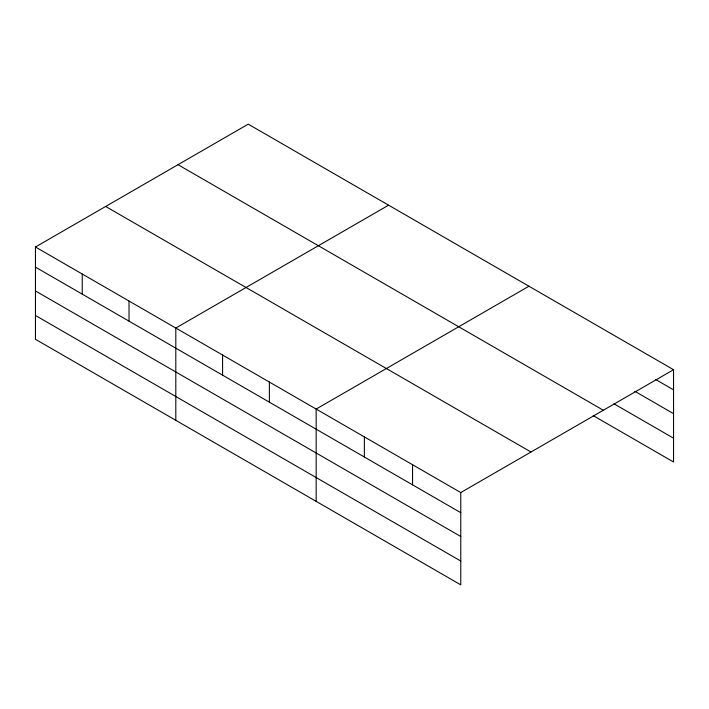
<?xml version="1.0" encoding="UTF-8"?>
<svg xmlns="http://www.w3.org/2000/svg" width="709" height="709" viewBox="0 0 709 709"><rect width="100%" height="100%" fill="white"/><g stroke="black" fill="none" stroke-linecap="round" stroke-linejoin="round"><path stroke-width="1.06" d="M460.77 536.491L460.77 492.56L35.45 246.998L35.45 339.292L460.77 584.845L460.77 536.491L35.45 290.938M593.211 415.616L673.55 462.002L673.55 369.708L248.23 124.155L35.45 246.998M388.585 205.185L175.805 328.037L175.805 420.322M528.941 286.223L316.161 409.066L316.161 501.36M460.77 492.56L673.55 369.708M655.595 379.466L673.55 389.835M634.794 391.271L673.55 413.648M614.003 403.811L673.55 438.189M178.012 164.692L603.332 410.245M105.668 206.461L530.988 452.014M35.45 267.125L460.77 512.678M35.45 315.478L460.77 561.032M412.567 464.723L412.567 484.85M364.364 436.895L364.364 457.021M269.376 382.054L269.376 402.18M222.591 355.041L222.591 375.167M129.02 301.024L129.02 321.142M82.235 274.011L82.235 294.138"/></g></svg>
